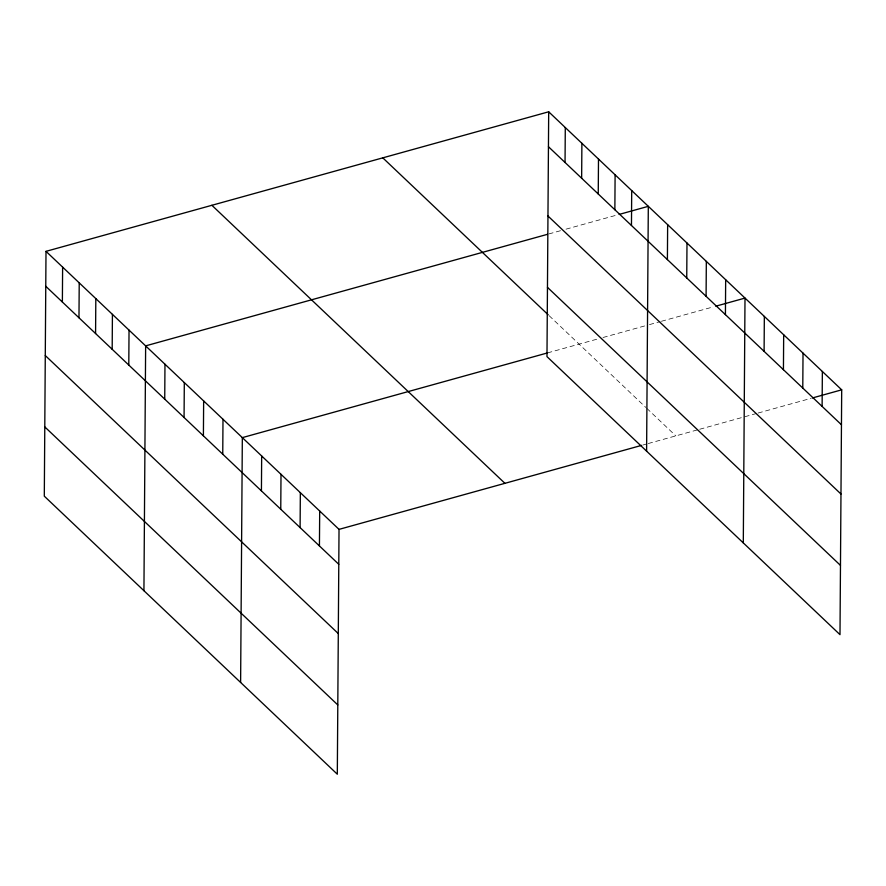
<?xml version="1.0" encoding="UTF-8"?>
<svg xmlns="http://www.w3.org/2000/svg" width="886" height="886" viewBox="0 0 886 886"><rect width="100%" height="100%" fill="white"/><g stroke="black" fill="none" stroke-linecap="round" stroke-linejoin="round"><path stroke-width="0.66" stroke-dasharray="4.43 3.32" d="M548.777 233.959L560.727 230.648M566.032 229.164L617.786 214.8M547.57 352.894L597.696 338.973M603.012 337.5L645.473 325.716M649.46 324.608L660.07 321.662M661.399 321.286L711.823 307.287M642.948 445.005L646.891 443.908M648.209 443.543L698.378 429.621M699.707 429.256L742.169 417.461M744.827 416.73L756.766 413.408M758.095 413.042L811.177 398.301M549.143 315.693L645.839 407.438M646.813 408.357L675.819 435.879"/><path stroke-width="1.33" d="M46.006 251.347L44.3 496.171L337.311 774.209L339.028 529.374L46.006 251.347L548.689 111.791L841.7 389.829L839.994 634.653L546.972 356.626L548.689 111.791M62.374 302.026L62.618 267.096M78.976 317.786L79.219 282.856M95.577 333.535L95.821 298.604M112.179 349.294L112.422 314.364M128.791 365.043L129.035 330.124M143.931 590.696L145.636 345.872L547.448 234.325M164.73 399.154L164.973 364.224M184.066 417.505L184.31 382.575M203.403 435.857L203.647 400.926M222.751 454.208L222.995 419.277M240.615 682.453L242.332 437.629L547.57 352.894M261.425 490.91L261.669 455.98M280.762 509.251L281.006 474.331M300.099 527.602L300.343 492.682M319.436 545.953L319.691 511.034M565.046 162.481L565.29 127.551M581.648 178.23L581.892 143.31M598.249 193.99L598.493 159.059M614.862 209.749L615.105 174.819M631.463 225.498L631.707 190.568M646.603 451.151L648.308 206.327L619.115 214.434M667.402 259.609L667.645 224.679M686.739 277.96L686.993 243.03M706.087 296.312L706.33 261.381M725.424 314.663L725.667 279.732M743.299 542.908L745.004 298.084L715.81 306.191M764.097 351.354L764.341 316.435M783.434 369.706L783.678 334.786M802.782 388.057L803.026 353.126M822.119 406.408L822.363 371.478M339.028 529.374L641.63 445.37M812.506 397.936L841.7 389.829M548.445 146.722L841.456 424.759M547.958 215.996L840.969 494.023M547.459 287.352L840.471 565.39M382.796 157.852L548.179 314.774M211.887 205.297L504.909 483.324M45.762 286.267L338.784 564.304M45.286 355.541L338.297 633.579M44.787 426.897L337.799 704.935"/></g></svg>
